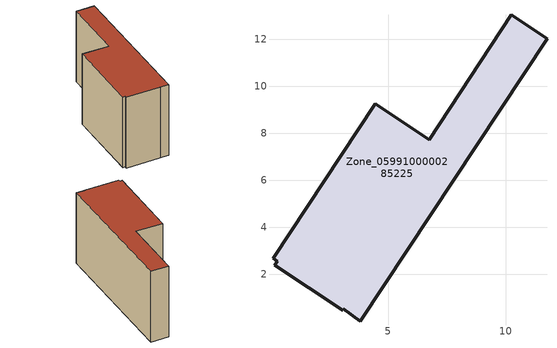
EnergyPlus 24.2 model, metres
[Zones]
Zone_0599100000285225
 floor ground (C_G): 0.29,2.56 0.11,2.69 4.45,9.24 6.74,7.73 10.23,13.02 11.75,12.02 3.82,0.03 3.1,0.54 3.07,0.49 0.18,2.4 z0
 wall outside (C_F): 3.82,0.03 11.75,12.02 10.23,13.02 6.74,7.73 4.45,9.24 0.11,2.69 0.29,2.56 0.18,2.4 3.07,0.49 3.1,0.54 3.82,0.03 z0:7.69
 roof outside (C_R): 3.07,0.49 3.1,0.54 3.82,0.03 11.75,12.02 10.23,13.02 6.74,7.73 4.45,9.24 0.11,2.69 0.29,2.56 0.18,2.4 z7.69
[BUILDING]
Pand.0599100000285225: North Axis=0; Terrain=City; Loads Convergence Tolerance Value=0.04; Temperature Convergence Tolerance Value=0.4; Solar Distribution=FullExterior; Maximum Number of Warmup Days=25; Minimum Number of Warmup Days=1
[Site:Location]
Rotterdam.The.Hague.AP_ZH_NLD Design_Conditions: Latitude=51.96; Longitude=4.45; Time Zone=1; Elevation=-4.5
[SITE:GROUNDTEMPERATURE:BUILDINGSURFACE]
18, 18, 18, 18, 18, 18, 18, 18, 18, 18, 18, 18
[MATERIAL] Thermal Absorptance=0.9; Solar Absorptance=0.7; Visible Absorptance=0.7
Name | Roughness | Thickness | Conductivity | Density | Specific Heat
G.TC.1946 | MediumSmooth | 0.15 | 1 | 540 | 1210
F.TC.1946 | Rough | 0.3 | 0.857143 | 1920 | 840
R.TC.1946 | MediumRough | 0.2 | 0.909091 | 1500 | 1000
[CONSTRUCTION]
C_G: G.TC.1946
C_F: F.TC.1946
C_R: R.TC.1946
[ZONE]
Zone_0599100000285225: Type=1; Multiplier=1; Ceiling Height=Autocalculate; Volume=Autocalculate; Floor Area=autocalculate; Part of Total Floor Area=Yes
[ZONEINFILTRATION:DESIGNFLOWRATE]
Infil_Zone_0599100000285225: Zone or ZoneList or Space or SpaceList=Zone_0599100000285225; Schedule=AlwaysOn; Design Flow Rate Calculation Method=Flow/Area; Flow Rate per Floor Area=0.003; Constant Term Coefficient=1; Temperature Term Coefficient=0; Velocity Term Coefficient=0; Velocity Squared Term Coefficient=0
[HVACTEMPLATE:ZONE:IDEALLOADSAIRSYSTEM]
Zone_0599100000285225: Maximum Heating Supply Air Temperature=50; Minimum Cooling Supply Air Temperature=13; Maximum Heating Supply Air Humidity Ratio=0.0156; Minimum Cooling Supply Air Humidity Ratio=0.0077; Heating Limit=NoLimit; Cooling Limit=NoLimit; Dehumidification Control Type=ConstantSensibleHeatRatio; Cooling Sensible Heat Ratio=0.7; Dehumidification Setpoint=60; Humidification Control Type=None; Humidification Setpoint=30; Outdoor Air Method=None; Outdoor Air Flow Rate per Person=0.00944; Outdoor Air Flow Rate per Zone Floor Area=0; Outdoor Air Flow Rate per Zone=0; Demand Controlled Ventilation Type=None; Outdoor Air Economizer Type=NoEconomizer; Heat Recovery Type=None; Sensible Heat Recovery Effectiveness=0.7; Latent Heat Recovery Effectiveness=0.65
[ZONECONTROL:THERMOSTAT]
ThermostatControl_Zone_0599100000285225: Zone or ZoneList=Zone_0599100000285225; Control Type Schedule=DualSetpointControlType; Control 1=Thermostat_Zone_0599100000285225; Temperature Difference Between Cutout And Setpoint=0
[THERMOSTATSETPOINT:DUALSETPOINT]
Thermostat_Zone_0599100000285225: Heating Setpoint Temperature Schedule=HeatingSetpoint_Zone_0599100000285225; Cooling Setpoint Temperature Schedule=CoolingSetpoint_Zone_0599100000285225
[SCHEDULE:COMPACT]
HeatingSetpoint_Zone_0599100000285225: Through: 12/31, For: AllDays, Until: 24:00, 21
CoolingSetpoint_Zone_0599100000285225: Through: 12/31, For: AllDays, Until: 24:00, 24
DualSetpointControlType: Through: 12/31, For: AllDays, Until: 24:00, 4
AlwaysOn: Through: 12/31, For: AllDays, Until: 24:00, 1
